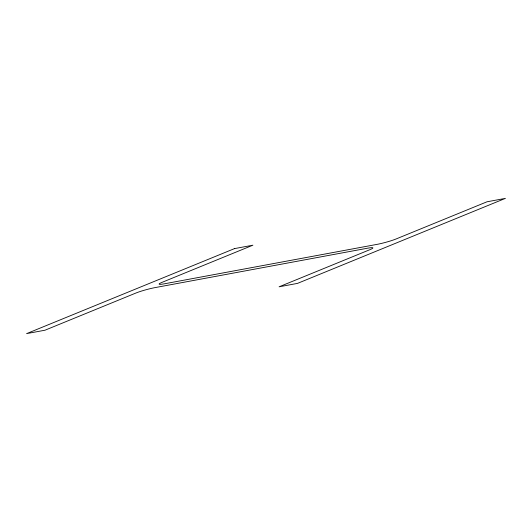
<?xml version="1.0" encoding="UTF-8"?>
<svg xmlns="http://www.w3.org/2000/svg" width="532" height="532" viewBox="0 0 532 532"><rect width="100%" height="100%" fill="white"/><g stroke="black" fill="none" stroke-linecap="round" stroke-linejoin="round"><path stroke-width="0.8" d="M234.499 248.61L26.6 333.624L44.987 330.212L135.826 293.065A14.231 1.436 -15.3 0 1 155.105 287.599L367.619 248.191A14.231 1.436 -15.3 0 1 369.946 249.654L279.114 286.801L297.501 283.39L505.4 198.376L487.013 201.788L396.174 238.935A14.231 1.436 -15.3 0 1 376.895 244.401L164.381 283.809A14.231 1.436 -15.3 0 1 162.054 282.346L252.886 245.199L234.499 248.61"/></g></svg>
